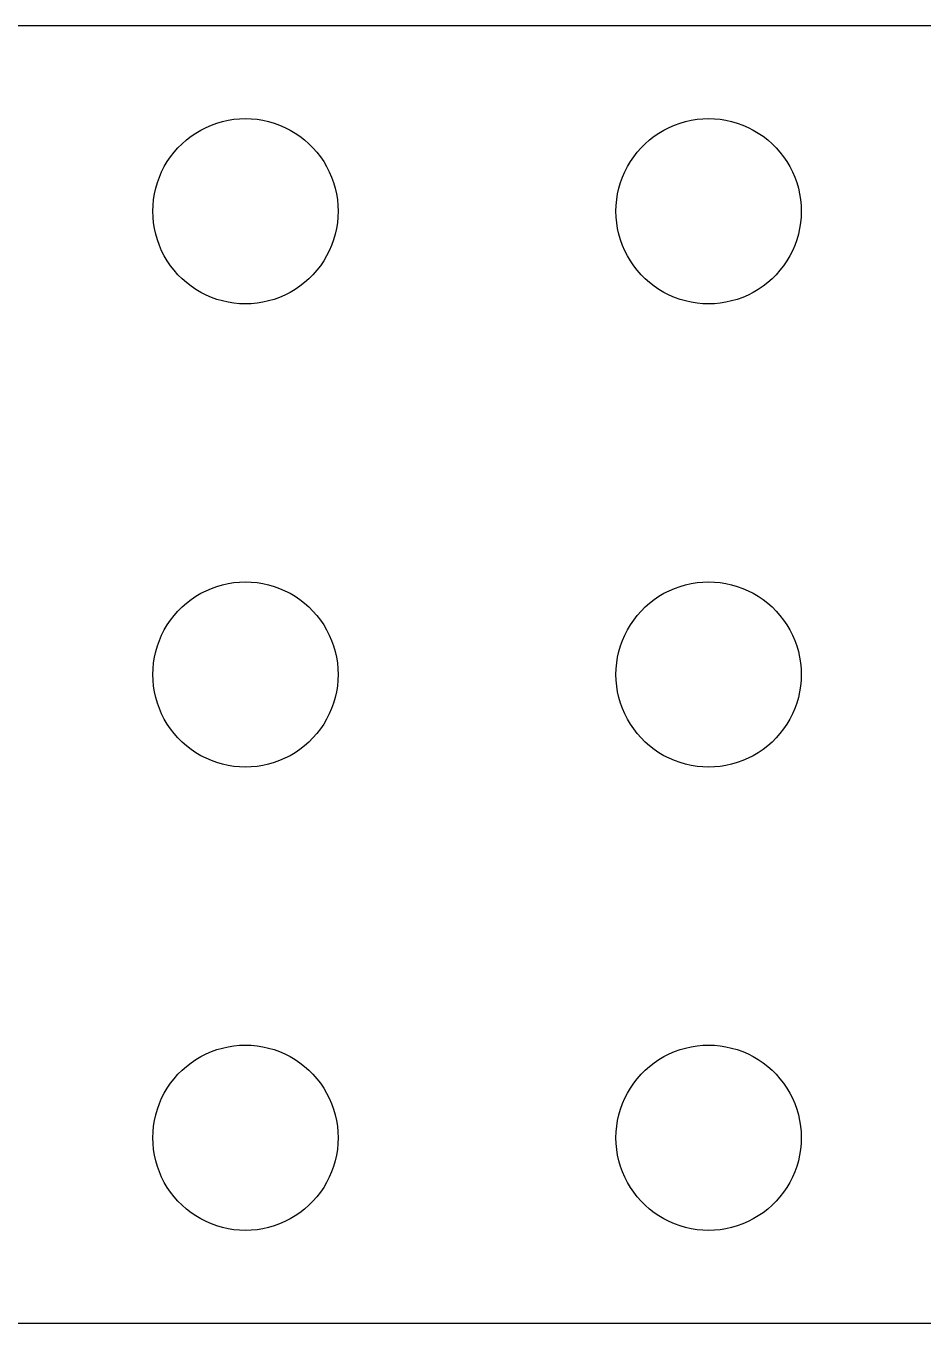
# Model space of a CAD drawing. Header units: metres. Extents: x -111 to 111, y -21 to 21.
# Drawn here: x 52.89 to 81.94, y -21 to 21 of the extents above; entities that cross this region are included whole.
import ezdxf

# ---------------------------------------------------------------- set-up
doc = ezdxf.new("R2010")
doc.units = ezdxf.units.M

msp = doc.modelspace()

# ---------------------------------------------------------------- linework, layer by layer
for p, q in [((106, 21), (-106, 21)), ((58.5547, 17.6289), (58.7227, 17.7145)), ((58.7227, 17.7145), (58.8956, 17.7893)), ((58.8956, 17.7893), (59.0729, 17.8532)), ((59.0729, 17.8532), (59.2539, 17.9057)), ((59.2539, 17.9057), (59.4379, 17.9469)), ((59.4379, 17.9469), (59.624, 17.9763)), ((59.624, 17.9763), (59.8116, 17.9941)), ((59.8116, 17.9941), (60, 18)), ((60, 18), (60.1884, 17.9941)), ((60.1884, 17.9941), (60.376, 17.9763)), ((60.376, 17.9763), (60.5621, 17.9469)), ((60.5621, 17.9469), (60.7461, 17.9057)), ((60.7461, 17.9057), (60.927, 17.8532)), ((60.927, 17.8532), (61.1044, 17.7893)), ((61.1044, 17.7893), (61.2773, 17.7145)), ((61.2773, 17.7145), (61.4453, 17.6289)), ((73.5547, 17.6289), (73.7227, 17.7145)), ((73.7227, 17.7145), (73.8956, 17.7893)), ((73.8956, 17.7893), (74.073, 17.8532)), ((74.073, 17.8532), (74.2539, 17.9057)), ((74.2539, 17.9057), (74.4379, 17.9469)), ((74.4379, 17.9469), (74.624, 17.9763)), ((74.624, 17.9763), (74.8116, 17.9941)), ((74.8116, 17.9941), (75, 18)), ((75, 18), (75.1884, 17.9941)), ((75.1884, 17.9941), (75.376, 17.9763)), ((75.376, 17.9763), (75.5621, 17.9469)), ((75.5621, 17.9469), (75.7461, 17.9057)), ((75.7461, 17.9057), (75.927, 17.8532)), ((75.927, 17.8532), (76.1044, 17.7893)), ((76.1044, 17.7893), (76.2773, 17.7145)), ((76.2773, 17.7145), (76.4453, 17.6289)), ((57.9464, 17.1869), (58.0877, 17.3115)), ((58.0877, 17.3115), (58.2366, 17.427)), ((58.2366, 17.427), (58.3925, 17.533)), ((58.3925, 17.533), (58.5547, 17.6289)), ((61.4453, 17.6289), (61.6075, 17.533)), ((61.6075, 17.533), (61.7634, 17.427)), ((61.7634, 17.427), (61.9123, 17.3115)), ((61.9123, 17.3115), (62.0536, 17.1869)), ((72.9464, 17.1869), (73.0877, 17.3115)), ((73.0877, 17.3115), (73.2366, 17.427)), ((73.2366, 17.427), (73.3925, 17.533)), ((73.3925, 17.533), (73.5547, 17.6289)), ((76.4453, 17.6289), (76.6075, 17.533)), ((76.6075, 17.533), (76.7634, 17.427)), ((76.7634, 17.427), (76.9123, 17.3115)), ((76.9123, 17.3115), (77.0536, 17.1869)), ((57.5729, 16.7634), (57.6885, 16.9123)), ((57.6885, 16.9123), (57.8131, 17.0536)), ((57.8131, 17.0536), (57.9464, 17.1869)), ((62.0536, 17.1869), (62.1869, 17.0536)), ((62.1869, 17.0536), (62.3115, 16.9123)), ((62.3115, 16.9123), (62.427, 16.7634)), ((72.573, 16.7634), (72.6885, 16.9123)), ((72.6885, 16.9123), (72.8131, 17.0536)), ((72.8131, 17.0536), (72.9464, 17.1869)), ((77.0536, 17.1869), (77.1869, 17.0536)), ((77.1869, 17.0536), (77.3115, 16.9123)), ((77.3115, 16.9123), (77.427, 16.7634)), ((57.2855, 16.2773), (57.3711, 16.4453)), ((57.3711, 16.4453), (57.467, 16.6075)), ((57.467, 16.6075), (57.5729, 16.7634)), ((62.427, 16.7634), (62.533, 16.6075)), ((62.533, 16.6075), (62.6289, 16.4453)), ((62.6289, 16.4453), (62.7145, 16.2773)), ((72.2855, 16.2773), (72.3711, 16.4453)), ((72.3711, 16.4453), (72.467, 16.6075)), ((72.467, 16.6075), (72.573, 16.7634)), ((77.427, 16.7634), (77.533, 16.6075)), ((77.533, 16.6075), (77.6289, 16.4453)), ((77.6289, 16.4453), (77.7145, 16.2773)), ((57.1468, 15.927), (57.2107, 16.1044)), ((57.2107, 16.1044), (57.2855, 16.2773)), ((62.7145, 16.2773), (62.7893, 16.1044)), ((62.7893, 16.1044), (62.8532, 15.927)), ((72.1468, 15.927), (72.2107, 16.1044)), ((72.2107, 16.1044), (72.2855, 16.2773)), ((77.7145, 16.2773), (77.7893, 16.1044)), ((77.7893, 16.1044), (77.8532, 15.927)), ((57.0237, 15.376), (57.0531, 15.5621)), ((57.0531, 15.5621), (57.0942, 15.7461)), ((57.0942, 15.7461), (57.1468, 15.927)), ((62.8532, 15.927), (62.9057, 15.7461)), ((62.9057, 15.7461), (62.9469, 15.5621)), ((62.9469, 15.5621), (62.9763, 15.376)), ((72.0237, 15.376), (72.0531, 15.5621)), ((72.0531, 15.5621), (72.0943, 15.7461)), ((72.0943, 15.7461), (72.1468, 15.927)), ((77.8532, 15.927), (77.9057, 15.7461)), ((77.9057, 15.7461), (77.9469, 15.5621)), ((77.9469, 15.5621), (77.9763, 15.376)), ((57, 15), (57.0059, 15.1884)), ((57.0059, 15.1884), (57.0237, 15.376)), ((62.9763, 15.376), (62.9941, 15.1884)), ((62.9941, 15.1884), (63, 15)), ((72, 15), (72.0059, 15.1884)), ((72.0059, 15.1884), (72.0237, 15.376)), ((77.9763, 15.376), (77.9941, 15.1884)), ((77.9941, 15.1884), (78, 15)), ((57.0059, 14.8116), (57, 15)), ((57.0237, 14.624), (57.0059, 14.8116)), ((62.9941, 14.8116), (62.9763, 14.624)), ((63, 15), (62.9941, 14.8116)), ((72.0059, 14.8116), (72, 15)), ((72.0237, 14.624), (72.0059, 14.8116)), ((77.9941, 14.8116), (77.9763, 14.624)), ((78, 15), (77.9941, 14.8116)), ((57.0531, 14.4379), (57.0237, 14.624)), ((57.0942, 14.2539), (57.0531, 14.4379)), ((62.9469, 14.4379), (62.9057, 14.2539)), ((62.9763, 14.624), (62.9469, 14.4379)), ((72.0531, 14.4379), (72.0237, 14.624)), ((72.0943, 14.2539), (72.0531, 14.4379)), ((77.9469, 14.4379), (77.9057, 14.2539)), ((77.9763, 14.624), (77.9469, 14.4379)), ((57.1468, 14.0729), (57.0942, 14.2539)), ((57.2107, 13.8956), (57.1468, 14.0729)), ((57.2855, 13.7227), (57.2107, 13.8956)), ((62.7893, 13.8956), (62.7145, 13.7227)), ((62.8532, 14.0729), (62.7893, 13.8956)), ((62.9057, 14.2539), (62.8532, 14.0729)), ((72.1468, 14.0729), (72.0943, 14.2539)), ((72.2107, 13.8956), (72.1468, 14.0729)), ((72.2855, 13.7227), (72.2107, 13.8956)), ((77.7893, 13.8956), (77.7145, 13.7227)), ((77.8532, 14.0729), (77.7893, 13.8956)), ((77.9057, 14.2539), (77.8532, 14.0729)), ((57.3711, 13.5547), (57.2855, 13.7227)), ((57.467, 13.3925), (57.3711, 13.5547)), ((62.6289, 13.5547), (62.533, 13.3925)), ((62.7145, 13.7227), (62.6289, 13.5547)), ((72.3711, 13.5547), (72.2855, 13.7227)), ((72.467, 13.3925), (72.3711, 13.5547)), ((77.6289, 13.5547), (77.533, 13.3925)), ((77.7145, 13.7227), (77.6289, 13.5547)), ((57.5729, 13.2366), (57.467, 13.3925)), ((57.6885, 13.0877), (57.5729, 13.2366)), ((57.8131, 12.9464), (57.6885, 13.0877)), ((62.3115, 13.0877), (62.1869, 12.9464)), ((62.427, 13.2366), (62.3115, 13.0877)), ((62.533, 13.3925), (62.427, 13.2366)), ((72.573, 13.2366), (72.467, 13.3925)), ((72.6885, 13.0877), (72.573, 13.2366)), ((72.8131, 12.9464), (72.6885, 13.0877)), ((77.3115, 13.0877), (77.1869, 12.9464)), ((77.427, 13.2366), (77.3115, 13.0877)), ((77.533, 13.3925), (77.427, 13.2366)), ((57.9464, 12.8131), (57.8131, 12.9464)), ((58.0877, 12.6884), (57.9464, 12.8131)), ((58.2366, 12.5729), (58.0877, 12.6884)), ((61.9123, 12.6884), (61.7634, 12.5729)), ((62.0536, 12.8131), (61.9123, 12.6884)), ((62.1869, 12.9464), (62.0536, 12.8131)), ((72.9464, 12.8131), (72.8131, 12.9464)), ((73.0877, 12.6884), (72.9464, 12.8131)), ((73.2366, 12.5729), (73.0877, 12.6884)), ((76.9123, 12.6884), (76.7634, 12.5729)), ((77.0536, 12.8131), (76.9123, 12.6884)), ((77.1869, 12.9464), (77.0536, 12.8131)), ((58.3925, 12.467), (58.2366, 12.5729)), ((58.5547, 12.3711), (58.3925, 12.467)), ((58.7227, 12.2855), (58.5547, 12.3711)), ((58.8956, 12.2107), (58.7227, 12.2855)), ((59.0729, 12.1468), (58.8956, 12.2107)), ((61.1044, 12.2107), (60.927, 12.1468)), ((61.2773, 12.2855), (61.1044, 12.2107)), ((61.4453, 12.3711), (61.2773, 12.2855)), ((61.6075, 12.467), (61.4453, 12.3711)), ((61.7634, 12.5729), (61.6075, 12.467)), ((73.3925, 12.467), (73.2366, 12.5729)), ((73.5547, 12.3711), (73.3925, 12.467)), ((73.7227, 12.2855), (73.5547, 12.3711)), ((73.8956, 12.2107), (73.7227, 12.2855)), ((74.073, 12.1468), (73.8956, 12.2107)), ((76.1044, 12.2107), (75.927, 12.1468)), ((76.2773, 12.2855), (76.1044, 12.2107)), ((76.4453, 12.3711), (76.2773, 12.2855)), ((76.6075, 12.467), (76.4453, 12.3711)), ((76.7634, 12.5729), (76.6075, 12.467)), ((59.2539, 12.0942), (59.0729, 12.1468)), ((59.4379, 12.0531), (59.2539, 12.0942)), ((59.624, 12.0237), (59.4379, 12.0531)), ((59.8116, 12.0059), (59.624, 12.0237)), ((60, 12), (59.8116, 12.0059)), ((60.1884, 12.0059), (60, 12)), ((60.376, 12.0237), (60.1884, 12.0059)), ((60.5621, 12.0531), (60.376, 12.0237)), ((60.7461, 12.0942), (60.5621, 12.0531)), ((60.927, 12.1468), (60.7461, 12.0942)), ((74.2539, 12.0942), (74.073, 12.1468)), ((74.4379, 12.0531), (74.2539, 12.0942)), ((74.624, 12.0237), (74.4379, 12.0531)), ((74.8116, 12.0059), (74.624, 12.0237)), ((75, 12), (74.8116, 12.0059)), ((75.1884, 12.0059), (75, 12)), ((75.376, 12.0237), (75.1884, 12.0059)), ((75.5621, 12.0531), (75.376, 12.0237)), ((75.7461, 12.0942), (75.5621, 12.0531)), ((75.927, 12.1468), (75.7461, 12.0942)), ((59.2539, 2.90575), (59.4379, 2.94685)), ((59.4379, 2.94685), (59.624, 2.97633)), ((59.624, 2.97633), (59.8116, 2.99408)), ((59.8116, 2.99408), (60, 3)), ((60, 3), (60.1884, 2.99408)), ((60.1884, 2.99408), (60.376, 2.97633)), ((60.376, 2.97633), (60.5621, 2.94685)), ((60.5621, 2.94685), (60.7461, 2.90575)), ((74.2539, 2.90575), (74.4379, 2.94685)), ((74.4379, 2.94685), (74.624, 2.97633)), ((74.624, 2.97633), (74.8116, 2.99408)), ((74.8116, 2.99408), (75, 3)), ((75, 3), (75.1884, 2.99408)), ((75.1884, 2.99408), (75.376, 2.97633)), ((75.376, 2.97633), (75.5621, 2.94685)), ((75.5621, 2.94685), (75.7461, 2.90575)), ((58.2366, 2.42705), (58.3925, 2.53297)), ((58.3925, 2.53297), (58.5547, 2.62891)), ((58.5547, 2.62891), (58.7227, 2.71448)), ((58.7227, 2.71448), (58.8956, 2.78932)), ((58.8956, 2.78932), (59.0729, 2.85316)), ((59.0729, 2.85316), (59.2539, 2.90575)), ((60.7461, 2.90575), (60.927, 2.85316)), ((60.927, 2.85316), (61.1044, 2.78932)), ((61.1044, 2.78932), (61.2773, 2.71448)), ((61.2773, 2.71448), (61.4453, 2.62891)), ((61.4453, 2.62891), (61.6075, 2.53297)), ((61.6075, 2.53297), (61.7634, 2.42705)), ((73.2366, 2.42705), (73.3925, 2.53297)), ((73.3925, 2.53297), (73.5547, 2.62891)), ((73.5547, 2.62891), (73.7227, 2.71448)), ((73.7227, 2.71448), (73.8956, 2.78932)), ((73.8956, 2.78932), (74.073, 2.85316)), ((74.073, 2.85316), (74.2539, 2.90575)), ((75.7461, 2.90575), (75.927, 2.85316)), ((75.927, 2.85316), (76.1044, 2.78932)), ((76.1044, 2.78932), (76.2773, 2.71448)), ((76.2773, 2.71448), (76.4453, 2.62891)), ((76.4453, 2.62891), (76.6075, 2.53297)), ((76.6075, 2.53297), (76.7634, 2.42705)), ((57.8131, 2.05363), (57.9464, 2.1869)), ((57.9464, 2.1869), (58.0877, 2.31154)), ((58.0877, 2.31154), (58.2366, 2.42705)), ((61.7634, 2.42705), (61.9123, 2.31154)), ((61.9123, 2.31154), (62.0536, 2.1869)), ((62.0536, 2.1869), (62.1869, 2.05363)), ((72.8131, 2.05363), (72.9464, 2.1869)), ((72.9464, 2.1869), (73.0877, 2.31154)), ((73.0877, 2.31154), (73.2366, 2.42705)), ((76.7634, 2.42705), (76.9123, 2.31154)), ((76.9123, 2.31154), (77.0536, 2.1869)), ((77.0536, 2.1869), (77.1869, 2.05363)), ((57.467, 1.60747), (57.5729, 1.76335)), ((57.5729, 1.76335), (57.6885, 1.91226)), ((57.6885, 1.91226), (57.8131, 2.05363)), ((62.1869, 2.05363), (62.3115, 1.91226)), ((62.3115, 1.91226), (62.427, 1.76335)), ((62.427, 1.76335), (62.533, 1.60747)), ((72.467, 1.60747), (72.573, 1.76335)), ((72.573, 1.76335), (72.6885, 1.91226)), ((72.6885, 1.91226), (72.8131, 2.05363)), ((77.1869, 2.05363), (77.3115, 1.91226)), ((77.3115, 1.91226), (77.427, 1.76335)), ((77.427, 1.76335), (77.533, 1.60747)), ((57.2107, 1.10437), (57.2855, 1.27733)), ((57.2855, 1.27733), (57.3711, 1.44525)), ((57.3711, 1.44525), (57.467, 1.60747)), ((62.533, 1.60747), (62.6289, 1.44525)), ((62.6289, 1.44525), (62.7145, 1.27733)), ((62.7145, 1.27733), (62.7893, 1.10437)), ((72.2107, 1.10437), (72.2855, 1.27733)), ((72.2855, 1.27733), (72.3711, 1.44525)), ((72.3711, 1.44525), (72.467, 1.60747)), ((77.533, 1.60747), (77.6289, 1.44525)), ((77.6289, 1.44525), (77.7145, 1.27733)), ((77.7145, 1.27733), (77.7893, 1.10437)), ((57.0942, 0.746063), (57.1468, 0.927048)), ((57.1468, 0.927048), (57.2107, 1.10437)), ((62.7893, 1.10437), (62.8532, 0.927048)), ((62.8532, 0.927048), (62.9057, 0.746063)), ((72.0943, 0.746063), (72.1468, 0.927048)), ((72.1468, 0.927048), (72.2107, 1.10437)), ((77.7893, 1.10437), (77.8532, 0.927048)), ((77.8532, 0.927048), (77.9057, 0.746063)), ((57.0237, 0.375992), (57.0531, 0.562134)), ((57.0531, 0.562134), (57.0942, 0.746063)), ((62.9057, 0.746063), (62.9469, 0.562134)), ((62.9469, 0.562134), (62.9763, 0.375992)), ((72.0237, 0.375992), (72.0531, 0.562134)), ((72.0531, 0.562134), (72.0943, 0.746063)), ((77.9057, 0.746063), (77.9469, 0.562134)), ((77.9469, 0.562134), (77.9763, 0.375992)), ((57, 0), (57.0059, 0.18837)), ((57.0059, -0.18837), (57, 0)), ((57.0059, 0.18837), (57.0237, 0.375992)), ((62.9763, 0.375992), (62.9941, 0.18837)), ((62.9941, 0.18837), (63, 0)), ((63, 0), (62.9941, -0.18837)), ((72, 0), (72.0059, 0.18837)), ((72.0059, -0.18837), (72, 0)), ((72.0059, 0.18837), (72.0237, 0.375992)), ((77.9763, 0.375992), (77.9941, 0.18837)), ((77.9941, 0.18837), (78, 0)), ((78, 0), (77.9941, -0.18837)), ((57.0237, -0.375992), (57.0059, -0.18837)), ((57.0531, -0.562134), (57.0237, -0.375992)), ((62.9763, -0.375992), (62.9469, -0.562134)), ((62.9941, -0.18837), (62.9763, -0.375992)), ((72.0237, -0.375992), (72.0059, -0.18837)), ((72.0531, -0.562134), (72.0237, -0.375992)), ((77.9763, -0.375992), (77.9469, -0.562134)), ((77.9941, -0.18837), (77.9763, -0.375992)), ((57.0942, -0.746063), (57.0531, -0.562134)), ((57.1468, -0.927048), (57.0942, -0.746063)), ((62.9057, -0.746063), (62.8532, -0.927048)), ((62.9469, -0.562134), (62.9057, -0.746063)), ((72.0943, -0.746063), (72.0531, -0.562134)), ((72.1468, -0.927048), (72.0943, -0.746063)), ((77.9057, -0.746063), (77.8532, -0.927048)), ((77.9469, -0.562134), (77.9057, -0.746063)), ((57.2107, -1.10437), (57.1468, -0.927048)), ((57.2855, -1.27733), (57.2107, -1.10437)), ((62.7893, -1.10437), (62.7145, -1.27733)), ((62.8532, -0.927048), (62.7893, -1.10437)), ((72.2107, -1.10437), (72.1468, -0.927048)), ((72.2855, -1.27733), (72.2107, -1.10437)), ((77.7893, -1.10437), (77.7145, -1.27733)), ((77.8532, -0.927048), (77.7893, -1.10437)), ((57.3711, -1.44525), (57.2855, -1.27733)), ((57.467, -1.60747), (57.3711, -1.44525)), ((57.5729, -1.76335), (57.467, -1.60747)), ((62.533, -1.60747), (62.427, -1.76335)), ((62.6289, -1.44525), (62.533, -1.60747)), ((62.7145, -1.27733), (62.6289, -1.44525)), ((72.3711, -1.44525), (72.2855, -1.27733)), ((72.467, -1.60747), (72.3711, -1.44525)), ((72.573, -1.76335), (72.467, -1.60747)), ((77.533, -1.60747), (77.427, -1.76335)), ((77.6289, -1.44525), (77.533, -1.60747)), ((77.7145, -1.27733), (77.6289, -1.44525)), ((57.6885, -1.91226), (57.5729, -1.76335)), ((57.8131, -2.05363), (57.6885, -1.91226)), ((57.9464, -2.1869), (57.8131, -2.05363)), ((62.1869, -2.05363), (62.0536, -2.1869)), ((62.3115, -1.91226), (62.1869, -2.05363)), ((62.427, -1.76335), (62.3115, -1.91226)), ((72.6885, -1.91226), (72.573, -1.76335)), ((72.8131, -2.05363), (72.6885, -1.91226)), ((72.9464, -2.1869), (72.8131, -2.05363)), ((77.1869, -2.05363), (77.0536, -2.1869)), ((77.3115, -1.91226), (77.1869, -2.05363)), ((77.427, -1.76335), (77.3115, -1.91226)), ((58.0877, -2.31154), (57.9464, -2.1869)), ((58.2366, -2.42705), (58.0877, -2.31154)), ((58.3925, -2.53297), (58.2366, -2.42705)), ((61.7634, -2.42705), (61.6075, -2.53297)), ((61.9123, -2.31154), (61.7634, -2.42705)), ((62.0536, -2.1869), (61.9123, -2.31154)), ((73.0877, -2.31154), (72.9464, -2.1869)), ((73.2366, -2.42705), (73.0877, -2.31154)), ((73.3925, -2.53297), (73.2366, -2.42705)), ((76.7634, -2.42705), (76.6075, -2.53297)), ((76.9123, -2.31154), (76.7634, -2.42705)), ((77.0536, -2.1869), (76.9123, -2.31154)), ((58.5547, -2.62891), (58.3925, -2.53297)), ((58.7227, -2.71448), (58.5547, -2.62891)), ((58.8956, -2.78932), (58.7227, -2.71448)), ((59.0729, -2.85316), (58.8956, -2.78932)), ((59.2539, -2.90575), (59.0729, -2.85316)), ((59.4379, -2.94685), (59.2539, -2.90575)), ((60.7461, -2.90575), (60.5621, -2.94685)), ((60.927, -2.85316), (60.7461, -2.90575)), ((61.1044, -2.78932), (60.927, -2.85316)), ((61.2773, -2.71448), (61.1044, -2.78932)), ((61.4453, -2.62891), (61.2773, -2.71448)), ((61.6075, -2.53297), (61.4453, -2.62891)), ((73.5547, -2.62891), (73.3925, -2.53297)), ((73.7227, -2.71448), (73.5547, -2.62891)), ((73.8956, -2.78932), (73.7227, -2.71448)), ((74.073, -2.85316), (73.8956, -2.78932)), ((74.2539, -2.90575), (74.073, -2.85316)), ((74.4379, -2.94685), (74.2539, -2.90575)), ((75.7461, -2.90575), (75.5621, -2.94685)), ((75.927, -2.85316), (75.7461, -2.90575)), ((76.1044, -2.78932), (75.927, -2.85316)), ((76.2773, -2.71448), (76.1044, -2.78932)), ((76.4453, -2.62891), (76.2773, -2.71448)), ((76.6075, -2.53297), (76.4453, -2.62891)), ((59.624, -2.97633), (59.4379, -2.94685)), ((59.8116, -2.99408), (59.624, -2.97633)), ((60, -3), (59.8116, -2.99408)), ((60.1884, -2.99408), (60, -3)), ((60.376, -2.97633), (60.1884, -2.99408)), ((60.5621, -2.94685), (60.376, -2.97633)), ((74.624, -2.97633), (74.4379, -2.94685)), ((74.8116, -2.99408), (74.624, -2.97633)), ((75, -3), (74.8116, -2.99408)), ((75.1884, -2.99408), (75, -3)), ((75.376, -2.97633), (75.1884, -2.99408)), ((75.5621, -2.94685), (75.376, -2.97633)), ((58.8956, -12.2107), (59.0729, -12.1468)), ((59.0729, -12.1468), (59.2539, -12.0942)), ((59.2539, -12.0942), (59.4379, -12.0531)), ((59.4379, -12.0531), (59.624, -12.0237)), ((59.624, -12.0237), (59.8116, -12.0059)), ((59.8116, -12.0059), (60, -12)), ((60, -12), (60.1884, -12.0059)), ((60.1884, -12.0059), (60.376, -12.0237)), ((60.376, -12.0237), (60.5621, -12.0531)), ((60.5621, -12.0531), (60.7461, -12.0942)), ((60.7461, -12.0942), (60.927, -12.1468)), ((60.927, -12.1468), (61.1044, -12.2107)), ((73.8956, -12.2107), (74.073, -12.1468)), ((74.073, -12.1468), (74.2539, -12.0942)), ((74.2539, -12.0942), (74.4379, -12.0531)), ((74.4379, -12.0531), (74.624, -12.0237)), ((74.624, -12.0237), (74.8116, -12.0059)), ((74.8116, -12.0059), (75, -12)), ((75, -12), (75.1884, -12.0059)), ((75.1884, -12.0059), (75.376, -12.0237)), ((75.376, -12.0237), (75.5621, -12.0531)), ((75.5621, -12.0531), (75.7461, -12.0942)), ((75.7461, -12.0942), (75.927, -12.1468)), ((75.927, -12.1468), (76.1044, -12.2107)), ((58.0877, -12.6884), (58.2366, -12.5729)), ((58.2366, -12.5729), (58.3925, -12.467)), ((58.3925, -12.467), (58.5547, -12.3711)), ((58.5547, -12.3711), (58.7227, -12.2855)), ((58.7227, -12.2855), (58.8956, -12.2107)), ((61.1044, -12.2107), (61.2773, -12.2855)), ((61.2773, -12.2855), (61.4453, -12.3711)), ((61.4453, -12.3711), (61.6075, -12.467)), ((61.6075, -12.467), (61.7634, -12.5729)), ((61.7634, -12.5729), (61.9123, -12.6884)), ((73.0877, -12.6884), (73.2366, -12.5729)), ((73.2366, -12.5729), (73.3925, -12.467)), ((73.3925, -12.467), (73.5547, -12.3711)), ((73.5547, -12.3711), (73.7227, -12.2855)), ((73.7227, -12.2855), (73.8956, -12.2107)), ((76.1044, -12.2107), (76.2773, -12.2855)), ((76.2773, -12.2855), (76.4453, -12.3711)), ((76.4453, -12.3711), (76.6075, -12.467)), ((76.6075, -12.467), (76.7634, -12.5729)), ((76.7634, -12.5729), (76.9123, -12.6884)), ((57.6885, -13.0877), (57.8131, -12.9464)), ((57.8131, -12.9464), (57.9464, -12.8131)), ((57.9464, -12.8131), (58.0877, -12.6884)), ((61.9123, -12.6884), (62.0536, -12.8131)), ((62.0536, -12.8131), (62.1869, -12.9464)), ((62.1869, -12.9464), (62.3115, -13.0877)), ((72.6885, -13.0877), (72.8131, -12.9464)), ((72.8131, -12.9464), (72.9464, -12.8131)), ((72.9464, -12.8131), (73.0877, -12.6884)), ((76.9123, -12.6884), (77.0536, -12.8131)), ((77.0536, -12.8131), (77.1869, -12.9464)), ((77.1869, -12.9464), (77.3115, -13.0877)), ((57.3711, -13.5547), (57.467, -13.3925)), ((57.467, -13.3925), (57.5729, -13.2366)), ((57.5729, -13.2366), (57.6885, -13.0877)), ((62.3115, -13.0877), (62.427, -13.2366)), ((62.427, -13.2366), (62.533, -13.3925)), ((62.533, -13.3925), (62.6289, -13.5547)), ((72.3711, -13.5547), (72.467, -13.3925)), ((72.467, -13.3925), (72.573, -13.2366)), ((72.573, -13.2366), (72.6885, -13.0877)), ((77.3115, -13.0877), (77.427, -13.2366)), ((77.427, -13.2366), (77.533, -13.3925)), ((77.533, -13.3925), (77.6289, -13.5547)), ((57.2107, -13.8956), (57.2855, -13.7227)), ((57.2855, -13.7227), (57.3711, -13.5547)), ((62.6289, -13.5547), (62.7145, -13.7227)), ((62.7145, -13.7227), (62.7893, -13.8956)), ((72.2107, -13.8956), (72.2855, -13.7227)), ((72.2855, -13.7227), (72.3711, -13.5547)), ((77.6289, -13.5547), (77.7145, -13.7227)), ((77.7145, -13.7227), (77.7893, -13.8956)), ((57.0531, -14.4379), (57.0942, -14.2539)), ((57.0942, -14.2539), (57.1468, -14.0729)), ((57.1468, -14.0729), (57.2107, -13.8956)), ((62.7893, -13.8956), (62.8532, -14.0729)), ((62.8532, -14.0729), (62.9057, -14.2539)), ((62.9057, -14.2539), (62.9469, -14.4379)), ((72.0531, -14.4379), (72.0943, -14.2539)), ((72.0943, -14.2539), (72.1468, -14.0729)), ((72.1468, -14.0729), (72.2107, -13.8956)), ((77.7893, -13.8956), (77.8532, -14.0729)), ((77.8532, -14.0729), (77.9057, -14.2539)), ((77.9057, -14.2539), (77.9469, -14.4379)), ((57.0059, -14.8116), (57.0237, -14.624)), ((57.0237, -14.624), (57.0531, -14.4379)), ((62.9469, -14.4379), (62.9763, -14.624)), ((62.9763, -14.624), (62.9941, -14.8116)), ((72.0059, -14.8116), (72.0237, -14.624)), ((72.0237, -14.624), (72.0531, -14.4379)), ((77.9469, -14.4379), (77.9763, -14.624)), ((77.9763, -14.624), (77.9941, -14.8116)), ((57, -15), (57.0059, -14.8116)), ((57.0059, -15.1884), (57, -15)), ((62.9941, -14.8116), (63, -15)), ((63, -15), (62.9941, -15.1884)), ((72, -15), (72.0059, -14.8116)), ((72.0059, -15.1884), (72, -15)), ((77.9941, -14.8116), (78, -15)), ((78, -15), (77.9941, -15.1884)), ((57.0237, -15.376), (57.0059, -15.1884)), ((57.0531, -15.5621), (57.0237, -15.376)), ((62.9763, -15.376), (62.9469, -15.5621)), ((62.9941, -15.1884), (62.9763, -15.376)), ((72.0237, -15.376), (72.0059, -15.1884)), ((72.0531, -15.5621), (72.0237, -15.376)), ((77.9763, -15.376), (77.9469, -15.5621)), ((77.9941, -15.1884), (77.9763, -15.376)), ((57.0942, -15.7461), (57.0531, -15.5621)), ((57.1468, -15.927), (57.0942, -15.7461)), ((57.2107, -16.1044), (57.1468, -15.927)), ((62.8532, -15.927), (62.7893, -16.1044)), ((62.9057, -15.7461), (62.8532, -15.927)), ((62.9469, -15.5621), (62.9057, -15.7461)), ((72.0943, -15.7461), (72.0531, -15.5621)), ((72.1468, -15.927), (72.0943, -15.7461)), ((72.2107, -16.1044), (72.1468, -15.927)), ((77.8532, -15.927), (77.7893, -16.1044)), ((77.9057, -15.7461), (77.8532, -15.927)), ((77.9469, -15.5621), (77.9057, -15.7461)), ((57.2855, -16.2773), (57.2107, -16.1044)), ((57.3711, -16.4453), (57.2855, -16.2773)), ((62.7145, -16.2773), (62.6289, -16.4453)), ((62.7893, -16.1044), (62.7145, -16.2773)), ((72.2855, -16.2773), (72.2107, -16.1044)), ((72.3711, -16.4453), (72.2855, -16.2773)), ((77.7145, -16.2773), (77.6289, -16.4453)), ((77.7893, -16.1044), (77.7145, -16.2773)), ((57.467, -16.6075), (57.3711, -16.4453)), ((57.5729, -16.7634), (57.467, -16.6075)), ((57.6885, -16.9123), (57.5729, -16.7634)), ((62.427, -16.7634), (62.3115, -16.9123)), ((62.533, -16.6075), (62.427, -16.7634)), ((62.6289, -16.4453), (62.533, -16.6075)), ((72.467, -16.6075), (72.3711, -16.4453)), ((72.573, -16.7634), (72.467, -16.6075)), ((72.6885, -16.9123), (72.573, -16.7634)), ((77.427, -16.7634), (77.3115, -16.9123)), ((77.533, -16.6075), (77.427, -16.7634)), ((77.6289, -16.4453), (77.533, -16.6075)), ((57.8131, -17.0536), (57.6885, -16.9123)), ((57.9464, -17.1869), (57.8131, -17.0536)), ((58.0877, -17.3115), (57.9464, -17.1869)), ((62.0536, -17.1869), (61.9123, -17.3115)), ((62.1869, -17.0536), (62.0536, -17.1869)), ((62.3115, -16.9123), (62.1869, -17.0536)), ((72.8131, -17.0536), (72.6885, -16.9123)), ((72.9464, -17.1869), (72.8131, -17.0536)), ((73.0877, -17.3115), (72.9464, -17.1869)), ((77.0536, -17.1869), (76.9123, -17.3115)), ((77.1869, -17.0536), (77.0536, -17.1869)), ((77.3115, -16.9123), (77.1869, -17.0536)), ((58.2366, -17.427), (58.0877, -17.3115)), ((58.3925, -17.533), (58.2366, -17.427)), ((58.5547, -17.6289), (58.3925, -17.533)), ((58.7227, -17.7145), (58.5547, -17.6289)), ((61.4453, -17.6289), (61.2773, -17.7145)), ((61.6075, -17.533), (61.4453, -17.6289)), ((61.7634, -17.427), (61.6075, -17.533)), ((61.9123, -17.3115), (61.7634, -17.427)), ((73.2366, -17.427), (73.0877, -17.3115)), ((73.3925, -17.533), (73.2366, -17.427)), ((73.5547, -17.6289), (73.3925, -17.533)), ((73.7227, -17.7145), (73.5547, -17.6289)), ((76.4453, -17.6289), (76.2773, -17.7145)), ((76.6075, -17.533), (76.4453, -17.6289)), ((76.7634, -17.427), (76.6075, -17.533)), ((76.9123, -17.3115), (76.7634, -17.427)), ((58.8956, -17.7893), (58.7227, -17.7145)), ((59.0729, -17.8532), (58.8956, -17.7893)), ((59.2539, -17.9057), (59.0729, -17.8532)), ((59.4379, -17.9469), (59.2539, -17.9057)), ((59.624, -17.9763), (59.4379, -17.9469)), ((59.8116, -17.9941), (59.624, -17.9763)), ((60, -18), (59.8116, -17.9941)), ((60.1884, -17.9941), (60, -18)), ((60.376, -17.9763), (60.1884, -17.9941)), ((60.5621, -17.9469), (60.376, -17.9763)), ((60.7461, -17.9057), (60.5621, -17.9469)), ((60.927, -17.8532), (60.7461, -17.9057)), ((61.1044, -17.7893), (60.927, -17.8532)), ((61.2773, -17.7145), (61.1044, -17.7893)), ((73.8956, -17.7893), (73.7227, -17.7145)), ((74.073, -17.8532), (73.8956, -17.7893)), ((74.2539, -17.9057), (74.073, -17.8532)), ((74.4379, -17.9469), (74.2539, -17.9057)), ((74.624, -17.9763), (74.4379, -17.9469)), ((74.8116, -17.9941), (74.624, -17.9763)), ((75, -18), (74.8116, -17.9941)), ((75.1884, -17.9941), (75, -18)), ((75.376, -17.9763), (75.1884, -17.9941)), ((75.5621, -17.9469), (75.376, -17.9763)), ((75.7461, -17.9057), (75.5621, -17.9469)), ((75.927, -17.8532), (75.7461, -17.9057)), ((76.1044, -17.7893), (75.927, -17.8532)), ((76.2773, -17.7145), (76.1044, -17.7893)), ((-106, -21), (106, -21))]:
    msp.add_line(p, q)

doc.saveas('drawing.dxf')
